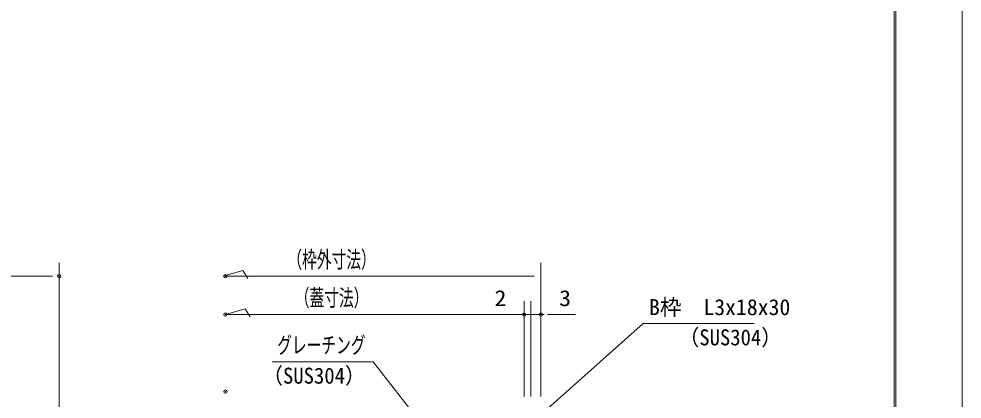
# Model space of a CAD drawing. Units: millimetres, scale not verified. Extents: x -1050 to 1050, y -742 to 742.
# Drawn here: x 340 to 1050, y -286 to 0 of the extents above; entities that cross this region are included whole.
import ezdxf
from ezdxf.enums import TextEntityAlignment as Align

# ---------------------------------------------------------------- set-up
doc = ezdxf.new("R2010")
doc.units = ezdxf.units.MM
doc.header["$LTSCALE"] = 5
doc.header["$PDMODE"] = 32
doc.header["$PDSIZE"] = 2.5
for name, color, linetype, lineweight in [('0-0_7-図\u3000枠', 4, 'Continuous', 9), ('0-1_寸法注釈', 2, 'Continuous', 9), ('0-3_DEFPOINTS', 134, 'Continuous', 9)]:
    doc.layers.add(name, color=color, linetype=linetype, lineweight=lineweight)
doc.styles.add('ＭＳ ゴシック', font='')
doc.styles.get('ＭＳ ゴシック').set_extended_font_data('MS Gothic')

msp = doc.modelspace()

# ---------------------------------------------------------------- linework, layer by layer
at = {"layer": '0-0_7-図\u3000枠'}
msp.add_line((998.75, -691.25), (998.75, 691.25), dxfattribs=at)
msp.add_lwpolyline([(-975, 692.5), (1000, 692.5), (1000, -692.5)], dxfattribs=at)
at = {"layer": '0-1_寸法注釈'}
for p, q in [((370.45, -459.592), (370.45, -183.501)), ((732.95, -283.999), (732.95, -183.501)), ((278.93, -193.501), (365.45, -193.501)), ((727.95, -193.501), (495.45, -193.501)), ((720.45, -283.999), (720.45, -212.282)), ((720.45, -283.999), (720.45, -212.282)), ((725.45, -283.999), (725.45, -212.282)), ((725.45, -283.999), (725.45, -212.282)), ((732.95, -283.999), (732.95, -212.282)), ((720.45, -222.282), (495.45, -222.282)), ((715.45, -222.282), (694.337, -222.282)), ((720.45, -222.282), (715.45, -222.282)), ((725.45, -222.282), (720.45, -222.282)), ((725.45, -222.282), (732.95, -222.282)), ((730.45, -222.282), (735.45, -222.282)), ((737.95, -222.282), (759.063, -222.282))]:
    msp.add_line(p, q, dxfattribs=at)
for points in [[(493.745, -193.501), (508.548, -189.173), (512.376, -195.249)], [(495.45, -222.282), (510.253, -217.953), (514.08, -224.03)], [(893.376, -229.028), (810.026, -229.028), (733.702, -296.826)], [(530.622, -257.82), (606.589, -257.82), (640.222, -301.036)]]:
    msp.add_lwpolyline(points, dxfattribs=at)
at = {"layer": '0-3_DEFPOINTS'}
msp.add_lwpolyline([(-1050, -742.5), (-1050, 742.5), (1050, 742.5), (1050, -742.5)], close=True, dxfattribs=at)
for p in [(370.45, -193.501), (495.45, -193.501), (495.45, -222.282), (720.45, -222.282), (732.95, -222.282), (495.45, -280.174)]:
    msp.add_point(p, dxfattribs=at)

# ---------------------------------------------------------------- texts
at = {"layer": '0-1_寸法注釈', "color": 7, "style": 'ＭＳ ゴシック'}
for s, height, width, p in [('（枠外寸法）', 12.5, 0.65, (542.156, -190.907)), ('（蓋寸法）', 12.5, 0.65, (547.739, -219.687)), ('2', 12.02, 1.1, (698.027, -219.595)), ('3', 12.02, 1.1, (746.64, -219.595)), ('（SUS304）', 12.02, 0.95, (836.597, -249.077)), ('グレーチング', 12.5, 0.65, (534.467, -255.226)), ('（SUS304）', 12.02, 0.95, (523.271, -277.87))]:
    msp.add_text(s, height=height, dxfattribs=dict(at, width=width)).set_placement(p, align=Align.BOTTOM_LEFT)
msp.add_text('B枠\u3000L3x18x30', height=12.02, dxfattribs=at).set_placement((814.279, -226.341), align=Align.BOTTOM_LEFT)

doc.saveas('drawing.dxf')
